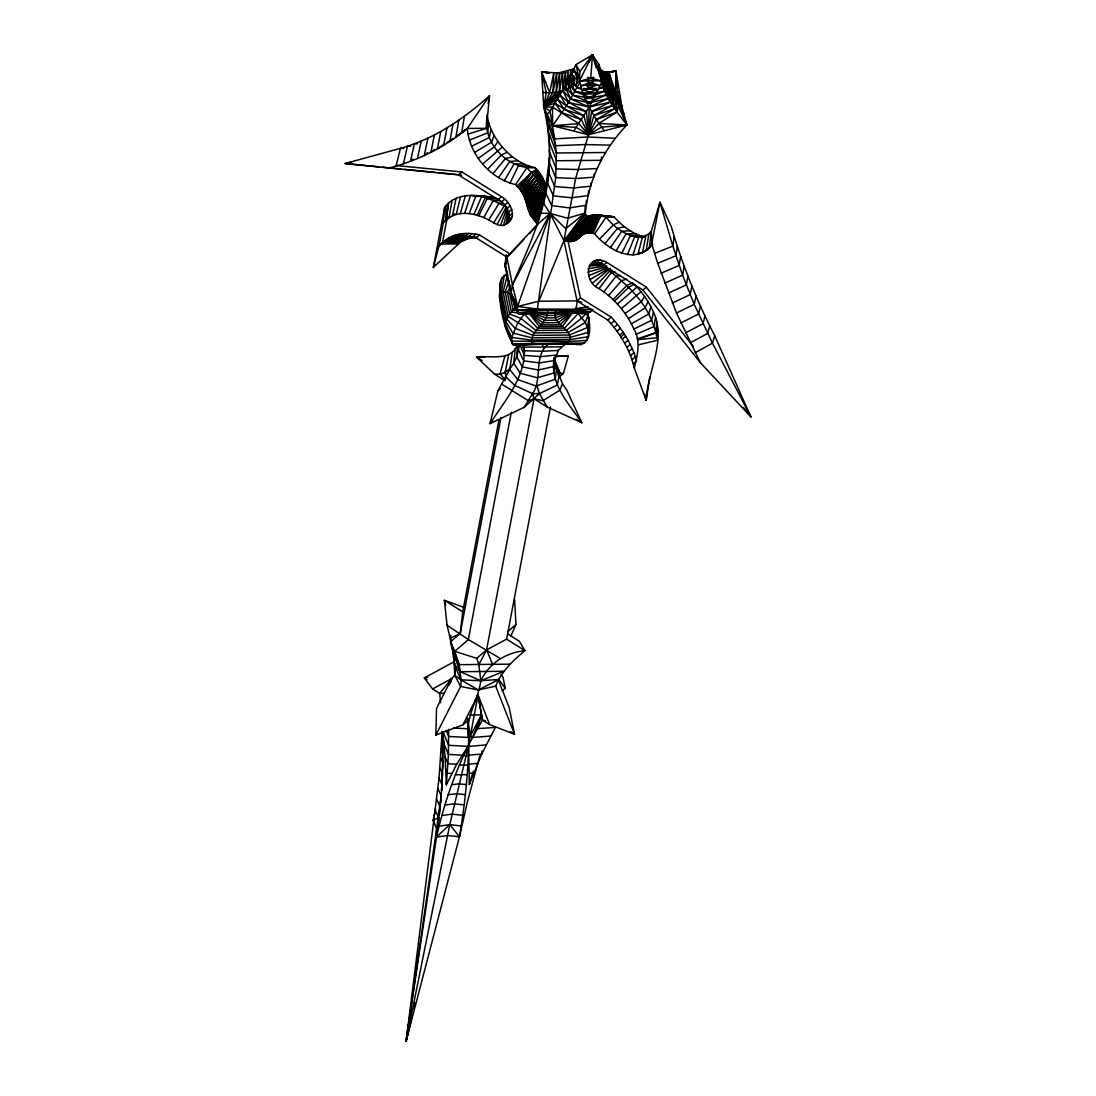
<?xml version="1.0" encoding="UTF-8"?>
<svg xmlns="http://www.w3.org/2000/svg" width="1096" height="1096" viewBox="0 0 1096 1096"><rect width="100%" height="100%" fill="white"/><g stroke="black" fill="none" stroke-linecap="round" stroke-linejoin="round"><path stroke-width="1.5" d="M623.898 113.847L611.102 94.681L604.965 82.036L598.868 64.431L592.498 54.8L575.907 64.664L564.974 86.748L552.562 107.175L552.548 125.752L556.426 152.988L555.713 177.552L537.163 310.839L537.465 312.155L539.328 312.922L573.77 312.374M442.154 731.512L439.044 778.146L406.109 1041.2L459.471 836.755C464.978 803.957 468.663 770.762 468.609 737.471C464.882 717.195 478.363 700.317 480.774 680.767C489.241 663.135 505.599 652.778 524.943 650.627L519.34 641.215L507.475 633.817M442.359 731.758L442.88 762.857L441.578 790.654L442.606 766.803L442.332 731.923M529.341 312.894L524.45 313.141L539.328 312.922L521.586 314.305L519.326 314.182L517.86 312.757L510.832 294.399L512.449 284.837C529.354 245.696 548.575 205.664 549.302 162.112C549.904 143.535 548.151 124.862 543.698 106.805L559.412 91.543L559.686 72.624L573.277 69.034L573.455 72.363M411.959 1016.266L406.109 1041.2L436.509 836.988L436.633 828.631L441.14 795.723L437.838 788.408M454.977 663.724L454.758 675.259L460.621 686.466L478.322 689.973L495.693 686.11C501.489 671.478 513.079 660.477 524.943 650.627L506.612 639.187L486.583 649.901L476.787 658.354L454.717 651.325L450.442 641.914L460.238 633.461L501.036 417.508M619.391 91.612C604.513 95.462 597.813 75.597 598.868 64.431L596.347 66.5M468.156 720.291L462.855 724.867L435.907 735.019L436.509 708.413L451.716 678.561L454.758 675.259L455.306 664.162M549.63 157.399L543.602 203.308L550.137 213.419L563.906 240.695L570.084 241.654L574.167 240.969L585.127 217.515C586.908 183.114 602.869 149.631 626.912 125.013L621.775 106.024L615.5 92.05L615.966 71.007L605.554 72.747M479.774 755.884L467.321 802.149L459.471 836.755L447.716 835.549L436.509 836.988C444.976 799.203 458.21 762.337 477.445 728.662L495.406 727.415L481.719 754.021L469.335 784.531L468.554 745.307L478.062 695.001L489.638 724.593L514.531 734.238L509.229 707.687L498.255 679.657M542.835 92.379C555.823 93.955 569.495 90.132 579.291 81.337L579.99 71.459L575.907 64.664C579.483 78.981 581.524 93.927 589.155 107.066L588.484 134.767L575.633 178.566L563.906 240.695L538.794 301.277L517.572 306.483L517.257 310.127L517.86 312.757L590.415 312.031L592.881 309.373M486.665 119.93C484.391 145.535 509.722 169.921 535.191 167.647L542.493 177.168L546.164 187.498L539.944 184.018L535.286 176.908L526.847 167.702L515.613 184.553C490.076 178.675 469.266 154.55 467.321 128.41L489.446 95.804L486.432 128.355L467.841 134.164M604.239 73.021L615.966 71.007L621.775 106.024L621.103 110.244L626.912 125.013L588.484 134.767L552.548 125.752L543.698 106.805L556.206 92.146L556.782 72.774L562.906 72.966M601.348 82.186L601.608 73.309C600.375 93.818 615.568 109.751 626.912 125.013L601.526 127.15L588.484 134.767L576.304 127.41L552.548 125.752L549.959 110.956L552.562 107.175L578.907 123.629L588.484 134.767L598.841 123.423L616.938 112.121L618.432 106.518L621.775 106.024L617.39 91.941L615.966 71.007L606.006 72.802M506.544 274.521C501.625 275.918 499.831 281.576 500.269 286.22C498.365 306.318 503.955 327.718 513.476 345.185L566.139 343.528L581.14 344.514C592.936 339.952 589.621 323.252 587.881 313.196M505.982 255.464L505.27 266.986L511.133 295.701L519.326 314.182L538.205 312.853L571.989 312.524L587.004 313.511L590.415 312.031L574.921 310.469L517.257 310.127L510.832 294.399L517.86 312.757L537.163 310.839M488.172 103.654L489.446 95.804C463.608 118.916 434.167 139.055 400.396 148.33L345.007 163.551L458.525 174.908L498.05 199.582C511.955 205.089 513.887 234.366 493.652 222.831C479.212 213.364 456.059 207.555 443.373 222.817L438.989 246.066L433.317 267.465L460.21 242.339L467.28 238.901L475.554 237.448M508.229 211.665L506.16 224.132C518.148 217.72 510.64 201.815 501.447 196.636L461.937 171.976L395.533 165.482M614.541 301.085L628.789 287.303L634.132 284.179C642.229 292.207 648.846 301.729 653.49 312.155C666.834 340.431 647.421 371.544 646.188 400.369L634.296 367.996C637.447 355.022 641.023 341.377 633.899 329.06C631.474 323.608 628.501 318.429 625.104 313.524C618.062 303.688 609.253 295.084 599.019 288.604C581.935 281.562 586.538 251.148 606.814 262.424L646.325 287.097L693.275 346.487M552.562 107.175L543.698 106.805L552.946 92.53L553.836 72.733L541.602 71.761L543.698 106.805L549.959 110.956L547.342 114.614M585.182 206.281L584.839 213.076L586.086 217.433M600.005 73.322L603.978 84.981L599.046 68.774L604.101 71.87L608.732 90.16L608.198 98.53L589.155 107.066L573.688 131.054M500.434 281.809L499.42 297.989L501.036 302.88M509.325 214.761L509.024 219.419L512.421 216.487M549.603 157.536L549.302 162.112L555.713 177.552L575.633 178.566L593.785 177.168L594.073 174.072M549.452 160.4L548.644 172.469L554.74 186.553L573.482 187.978L590.758 186.197L591.032 183.046M554.37 357.556C549 383.107 568.714 403.451 581.812 422.727L547.192 407.013L534.026 398.793L532.546 393.67C542.821 379.093 533.177 354.762 548.822 343.802L564.92 344.363L567.44 343.528M446.373 784.763L448.428 754.349L443.99 743.937L442.606 732.224L445.14 757.035L446.373 784.763L456.703 764.255L468.554 745.307L449.771 824.644L436.509 836.988L440.044 806.725L436.455 798.861M439.537 814.068L441.14 795.723M442.222 778.777L442.565 773.79L440.044 768.091M549.644 148.618L549.425 151.741L556.316 168.948L577.866 169.51L597.252 168.537M548.301 170.647L547.466 182.813L553.412 195.91L571.413 197.76L588.196 195.568L588.579 190.622M442.757 754.747L442.948 751.938L441.51 748.595M438.14 825.589L438.701 817.726L434.879 809.492M442.606 766.803L442.88 762.857L440.866 758.24M518.764 344.966C518.23 358.269 510.585 376.051 494.515 374.12L476.541 357.008C489.789 355.104 510.914 361.858 517.065 345.24M554.603 357.351L553.754 366.598L538.314 369.996L522.285 366.913L516.6 356.433L517.668 344.076M442.647 742.609L441.948 739.17M506.832 258.451L506.133 255.217L505.27 266.986L506.886 271.877M546.671 180.648L545.767 193.156L551.726 205.596L569.427 207.925L586.1 205.253L586.442 200.568M549.507 134.863L549.028 141.357L556.562 160.742L601.156 160.304L601.526 157.057M440.674 802.423L441.976 784.75L439.044 778.146M590.744 78.172L592.498 54.8L588.895 57.759M591.319 309.305L537.328 309.031L517.257 310.127L510.983 292.577L505.352 264.794L506.133 255.217M554.576 357.693L554.055 372.928L537.328 377.778L520.258 373.27L513.695 363.023L515.284 348.72M469.225 213.624L475.979 195.718L493.543 197.54C477.226 194.937 455.977 191.978 444.675 207.35L443.373 222.817L449.894 216.679L445.99 219.995L445.921 206.007M473.472 771.146L469.43 782.695M548.507 125.862L548.082 130.945L556.426 152.988L605.499 152.508M555.782 311.36C549.425 324.416 580.633 332.061 566.139 343.528L532.341 343.856L513.476 345.185L505.27 326.704C504.229 318.374 511.613 312.004 516.586 306.346M547.616 311.442C547.219 324.32 530.3 329.951 531.615 343.144L534.889 343.336M453.182 647.983L454.758 675.259L460.813 679.821L478.322 689.973L498.872 679.452L480.774 680.767L460.813 679.821L454.319 664.245L452.511 648.216L447.058 625.227L444.387 600.334L463.471 607.184M656.901 321.84L655.942 332.787L657.545 340.24L638.68 344.747M487.172 114.381L486.432 128.355L467.321 128.41C444.634 147.481 417.37 160.769 388.724 168.085M481.993 751.034L481.719 754.021L469.266 755.144M501.79 278.151L499.502 295.797L505.133 323.58L511.709 337.486L511.996 343.76L584.552 343.034M509.133 211.076L507.996 222.146L511.407 219.214M587.36 337.212L587.031 340.377L569.071 341.473L511.394 341.13L504.968 325.402M588.004 330.882L588.484 326.142M518.956 344.747L518.422 349.747L523.724 360.858C519.367 384.819 502.776 403.766 490.049 423.645L524.231 407.246L539.41 393.601L557.234 385.093L559.001 376.695L554.179 362.242M572.317 78.131L571.372 86.954L570.701 70.13L568.523 88.42L568.057 71.035L565.563 89.667L565.331 71.761L562.81 90.612L568.646 102.476L586.483 111.641L588.484 134.767L596.279 119.587L614.596 108.874L615.87 102.682L621.775 106.024L613.692 91.927L607.184 72.268L604.101 71.87L610.362 91.023L621.775 106.024L613.418 98.736L612.349 105.517L593.84 115.628L588.484 134.767L581.469 119.738L555.124 103.284L543.698 106.805L546.26 92.653L541.602 71.761L549.726 72.939M572.961 72.062L573.277 69.034M435.907 735.019L460.621 686.466C463.649 668.313 448.935 653.339 450.799 635.173M436.509 836.988L438.701 817.726L433.125 820.315L436.633 828.631L406.109 1041.2L409.863 1024.568M499.023 419.604L462.718 611.774L460.238 633.461L450.47 638.173M610.362 91.023L605.595 72.172L611.979 91.585L621.775 106.024L611.102 94.681L610.225 102.065L591.525 111.587L588.484 134.767L584.004 115.738L566.44 105.969L557.659 99.284L543.698 106.805L549.63 92.708L553.836 72.733L556.782 72.774L552.946 92.53M446.483 219.611L448.47 203.253L445.99 219.995M487.432 117.258L488.83 123.273L487.515 132.931L469.252 140.178M644.338 236.846C632.406 233.9 622.268 226.023 614.226 216.981L594.238 214.98L586.716 216.638L574.167 240.969C580.154 236.736 586.278 229.9 594.635 233.886C606.814 248.518 632.954 264.451 649.353 247.477L651.312 231.283L659.929 202.239L671.3 226.625L674.204 236.489L672.834 246.093L682.603 275.165L694.206 304.346L712.441 343.144L750.993 417.001L700.303 362.612L642.927 290.029L603.417 265.355L596.539 262.807L590.908 264.054L602.608 264.218M499.94 300.4L500.406 297.29M512.216 352.337L509.832 369.612L517.737 379.586L536.177 386.066L555.261 379.202L556.467 369.147L554.891 362.612M509.024 281.329L505.16 291.824L509.654 314.059L520.819 318.347L535.999 330.499L566.618 330.197L582.127 317.744L586.209 313.292L588.881 318.128L587.497 327.471L588.388 336.719L569.742 339.65L531.464 340.034L511.709 337.486L517.627 323.169L524.272 314.059L537.725 328.362L564.645 328.101L578.154 313.524L585.305 322.498L587.497 327.471L569.304 335.034L533.081 335.403L514.942 328.184L506.736 318.95L501.406 292.646L504.27 275.507L507.612 275.548M674.204 236.489L677.328 246.395L675.89 255.765L657.737 263.3L676.492 313.031L700.303 362.612M649.777 377.367L646.188 400.369L644.53 393.752M654.613 253.395L651.709 243.531L651.312 231.283L648.914 233.695L646.202 250.655L652.75 244.545L649.353 247.477L651.709 243.531L659.929 202.239L672.834 246.093L654.613 253.395L657.737 263.3M464.444 115.998L461.69 132.945L465.088 130.013L456.881 135.986M559.412 91.543L562.536 72.295L565.837 72.528M655.559 317.443L654.052 326.567L655.942 332.787L637.571 339.596L657.025 337.801L657.162 322.69L655.942 332.787L637.31 338.746M677.328 246.395L680.657 256.313L679.136 265.465L661.066 273.219M458.772 120.218L455.881 137.274L459.279 134.342M408.479 1027.788L406.109 1041.2L449.771 824.644L461.224 825.946M452.922 124.232L449.894 141.384L453.292 138.439L447.141 142.329M449.031 217.638L452.073 200.472M556.206 92.146L559.686 72.624M680.657 256.313L684.205 266.26L682.603 275.165L664.614 283.165M443.743 145.261L446.908 128.027M444.675 207.35L433.317 267.465L435.194 264.629M446.784 219.885L442.387 243.134C451.758 233.201 466.828 231.763 479.486 234.914L510.215 254.108L523.874 239.531M505.352 264.794L506.818 257.039L537.561 224.242L550.137 213.419L567.55 218.255L584.839 213.076L587.182 217.419M511.284 412.315L468.348 639.557L454.717 651.325L459.087 664.669L460.32 671.711L480.774 680.767L504.064 671.273L460.32 671.711L454.319 664.245M480.774 680.767L478.856 664.656L486.583 649.901L534.026 398.793L542.89 400.684L559.782 390.286L562.481 383.778L556.247 367.968M506.612 639.187L550.507 406.917M567.673 312.072C574.825 315.278 577.236 306.222 577.058 300.893L563.906 240.695L584.839 213.076L586.648 217.446M657.011 334.486L657.956 329.512M440.729 131.602L437.414 148.919L444.606 143.795M684.205 266.26L687.959 276.206L686.274 284.892L668.368 293.112M434.386 134.945L430.92 152.358L434.317 149.426M547.192 407.013L539.41 393.601L532.546 393.67L514.901 385.518L506.201 377.23L505.188 372.243L508.667 354.775M427.892 138.082L424.275 155.564L427.673 152.618M648.914 233.695L645.982 235.476L642.352 252.984L649.613 247.723M456.114 198.266L452.456 215.775L454.717 213.816M687.959 276.206L691.919 286.166L690.138 294.619L672.328 303.071M433.125 820.315L435.564 808.903M417.453 158.536L421.234 140.987M410.616 1021.253L411.754 1016.266M488.83 123.273L491.09 129.41L489.213 137.603L471.499 146.316M691.919 286.166L696.083 296.126L694.206 304.346L676.492 313.031M403.383 163.784L407.493 146.111L410.589 146.261M653.49 312.155L651.599 320.306L654.052 326.567L635.981 334.349M413.904 1007.95L415.069 1002.963M510.311 368.42L497.885 390.806L490.049 423.645L492.584 421.453M396.122 166.044L400.396 148.33L403.794 148.508M456.224 214.432L460.58 196.677M696.083 296.126L700.454 306.072L698.481 314.073L680.863 322.978M503.612 225.242L507.763 208.966M507.681 274.027L503.105 291.92L508.078 316.456L534.423 332.896L568.208 332.568L585.305 322.498L587.799 315.662L587.127 312.387M536.15 222.803L545.041 188.224L530.259 214.72L537.561 224.242L545.041 188.224L531.259 216.419L543.301 191.403L539.944 184.018L526.258 202.719L530.259 214.72M645.982 235.476L642.585 236.558L637.899 254.409L640.16 252.45M700.454 306.072L705.016 316.018L702.933 323.772L685.438 332.924M504.9 356.022L500.05 373.928L505.503 379.942M564.92 344.363L558.316 350.419L554.384 360.543L539.506 362.913L523.724 360.858L524.505 350.747L522.655 344.144M558.508 377.668L563.399 373.435L568.317 356.09L555.864 355.652M460.306 213.624L465.416 195.718M705.016 316.018L709.783 325.937L707.591 333.472L690.192 342.843M469.335 784.531L470.033 782.174M534.807 221.296L545.041 188.224L540.972 213.227L550.137 213.419L565.783 228.708L584.839 213.076L571.509 241.558L585.127 217.515L586.716 216.638L576.496 239.86L584.415 232.516L581.017 235.448L592.21 215.104L582.045 234.708L594.238 214.98L584.374 233.612L596.347 215.035L606.609 216.118L596.347 215.035L585.661 233.243M709.783 325.937L714.743 335.842L712.441 343.144L695.152 352.748M450.264 683L451.716 678.561L432.564 688.959L424.33 677.917L453.977 661.806M632.926 254.902L638.804 236.928L642.585 236.558M650.969 306.894L648.613 314.073L631.378 323.8M464.649 213.364L470.568 195.403L488.802 196.732M533.533 219.721L545.041 188.224L532.355 218.09M500.53 225.379L507.174 207.391L493.2 200.472L481.596 196.677L473.965 214.446M491.09 129.41L494.118 135.52L491.529 142.247L474.541 152.426M449.237 684.877L451.716 678.561L439.702 693.426L440.537 702.7M467.595 718.291L470.307 736.005L472.609 737.43L481.459 714.935L478.062 695.001L474.924 700.741M627.556 254.436L634.735 236.585L644.037 237.298M593.032 233.448L600.759 215.72L609.513 216.063L598.526 215.282L587.018 233.023L596.347 215.035L602.43 216.364M510.873 636.118L515.956 624.542L514.613 599.635M576.496 239.86L588.442 215.939L578.441 238.257L590.278 215.433L580.085 236.311L592.21 215.104M589.032 62.431L592.498 54.8L594.128 58.965M599.43 72.884L602.252 81.104L589.155 107.066L596.279 119.587L604.307 130.753M477.185 215.337L485.268 197.691L496.776 198.431M648.024 301.688L645.119 307.908L628.433 318.594M588.442 215.939L577.524 239.12L581.853 235.325M586.716 216.638L575.373 240.476L580.921 236.188M509.983 183.155L518.504 165.619L529.574 166.25L535.191 167.647M621.939 253.053L630.447 235.517L641.53 236.147M478.829 215.789L487.35 198.266L496.831 198.787M593.69 80.309L579.291 81.337L592.498 54.8L598.731 71.281M590.278 215.433L579.263 237.284L584.305 232.763M462.855 724.867L478.062 695.001L482.514 720.14L477.445 728.662L481.459 714.935L469.965 715.044M497.132 224.557L506.064 207.13M510.394 286.563L507.421 292.372L511.38 311.922L519.436 313.264M572.879 241.326L585.127 217.515M579.044 83.913L566.44 105.969L552.548 125.752L578.907 123.629M570.084 241.654L584.839 213.076L565.495 241.134M510.983 292.577L517.572 306.483L512.449 284.837L550.137 213.419L517.572 306.483L537.328 309.031M591.47 233.147L600.759 215.72L611.047 216.241M544.671 191.101L542.342 188.937L529.368 212.994L543.301 191.403M483.761 217.638L493.2 200.472L499.968 200.65M532.546 393.67L524.231 407.246M568.605 241.613L584.839 213.076L567.07 241.435M588.442 232.927L598.526 215.282L608.033 216.022M583.154 234.092L594.238 214.98M504.242 180.854L514.12 163.866L523.82 163.948L529.574 166.25M616.185 250.751L626.076 233.763L635.776 233.845M528.573 211.254L542.342 188.937L544.548 191.321M488.72 219.995L499.077 203.267L502.16 203.212M493.652 222.831L504.105 206.144M517.86 310.483L513.12 310.195L509.736 293.523L511.517 290.769M527.34 207.788L541.219 186.471L545.164 188.498M525.82 201.006L538.533 181.594L544.849 182.361L536.971 179.223L523.806 195.8L526.258 202.719L538.533 181.594L545.411 184.101M526.587 204.39L539.944 184.018L545.849 185.813L538.533 181.594L525.272 199.267L536.971 179.223L543.383 178.895L535.286 176.908L521.902 192.375L523.806 195.8L535.286 176.908L541.493 175.47L533.492 174.675L519.627 189.074L521.902 192.375L533.492 174.675L539.218 172.168L531.574 172.524L517.024 185.991L515.613 184.553M494.118 135.52L497.885 141.466L494.392 146.768L478.294 158.358M644.681 296.619L641.16 301.907L625.104 313.524M524.587 197.527L536.971 179.223L544.178 180.621M594.635 233.886L606.115 217.186L614.226 216.981M498.502 177.703L509.763 161.468L518.079 160.797L523.82 163.948M610.445 247.6L621.706 231.366L630.036 230.694M542.342 188.937L527.902 209.528L541.219 186.471L545.781 190.005M522.902 194.074L535.286 176.908L542.493 177.168M573.277 311.894L562.426 326.416L539.465 326.649L528.341 312.346M579.99 71.459L592.498 54.8L602.252 81.104L587.374 80.364M599.019 288.604L611.075 272.931L615.596 272.192M603.855 291.879L616.007 276.274L620.473 275.493M558.439 375.777L560.357 373.325L563.399 373.435M520.819 190.704L533.492 174.675L540.397 173.798M492.899 173.771L505.503 158.482L512.49 156.865L518.079 160.797M604.855 243.668L617.459 228.379L624.446 226.762M608.568 295.564L621.583 280.631L626.844 279.055M537.944 170.592L531.574 172.524L519.627 189.074L518.367 187.498L531.574 172.524L536.602 169.085M610.267 268.26L592.731 282.946M595.69 286.083L609.198 271.52L612.239 270.342M594.306 261.122L589.059 266.027L603.759 265.136M529.574 233.462L537.547 224.954M640.982 291.742L621.405 308.634M487.583 169.168L501.461 154.988L507.174 152.262L512.49 156.865M599.539 239.065L613.418 224.886L619.13 222.159M613.089 299.605L626.953 285.426L632.68 282.7M573.085 311.757L560.207 324.731L541.205 324.923L529.642 313.36M468.458 233.434L465.047 236.366L473.472 237.024C461.457 235.188 447.689 236.695 438.989 246.066L446.963 239.216M617.39 303.989L636.968 287.084M497.885 141.466L502.269 147.083L482.678 163.989M412.767 159.317L410.493 161.276L414.439 143.658L417.562 143.809M461.937 171.976L458.525 174.908L461.594 175.127M441.167 243.997L458.169 243.915L443.565 242.148L460.21 242.339L446.154 240.558L449.552 237.626M446.154 240.558L462.416 240.983L448.922 239.202L452.319 236.27M448.922 239.202L464.773 239.832L451.853 238.12L455.251 235.174M498.05 199.582L501.447 196.636M451.853 238.12L467.28 238.901L454.95 237.284L458.347 234.352M454.95 237.284L469.924 238.188L458.183 236.709L461.594 233.777M463.498 233.599L460.101 236.544L472.677 237.709L458.183 236.709M464.964 233.475L461.567 236.407L476.979 237.448M501.379 202.102L504.776 199.171M504.338 205.24L507.736 202.308M472.047 233.667L468.65 236.599L476.089 237.859L506.818 257.039L512.449 284.837M472.335 237.092L475.733 234.16M506.708 208.788L510.12 205.856M476.089 237.859L479.486 234.914M508.352 212.514L511.75 209.569M509.133 216.131L512.544 213.199M506.818 257.039L510.215 254.108M575.304 239.997L578.77 237.544M596.854 260.012L593.457 262.944L600.129 263.382M599.937 259.875L596.539 262.807L599.772 263.081M603.334 260.697L599.923 263.629L602.978 263.78M603.417 265.355L606.814 262.424M568.029 241.106L580.469 297.961L577.058 300.893L538.794 301.277M497.885 390.806L500.338 388.683M581.757 302.208L577.058 300.893L607.801 320.087L611.198 317.155C622.418 329.293 631.474 343.706 636.242 359.611M642.927 290.029L646.325 287.097M634.296 367.996C630.501 351.542 621.925 336.472 611.02 323.676L614.418 320.744M614.089 327.403L617.486 324.471M617.007 331.239L620.405 328.307M619.747 335.171L623.145 332.225M620.857 336.897L624.254 333.965M622.309 339.171L625.706 336.239M624.665 343.24L628.063 340.308M626.83 347.35L630.227 344.418M628.775 351.501L632.173 348.555M630.501 355.652L633.899 352.72M631.995 359.789L635.406 356.858M633.269 363.913L636.666 360.981M507.393 631.94L515.956 624.542M502.105 690.987L505.283 688.233L502.968 677.136L501.05 674.602M446.154 730.292L448.744 736.471L468.609 737.471L470.307 736.005L481.459 714.935L482.514 720.14L489.638 724.593M565.824 72.761L562.536 72.295L562.81 90.612L543.698 106.805L560.152 95.188L568.646 102.476L589.155 107.066L610.225 102.065L608.732 90.16L602.704 71.391L607.472 89.256L601.389 70.706L606.184 88.036L599.046 68.774M572.92 311.579L558.234 322.635L542.917 322.786L529.93 313.004M590.347 279.384L607.444 269.315L606.65 266.917L587.922 272.055M571.317 312.182L556.645 320.265L544.507 320.388L530.19 312.593M633.899 329.06L651.599 320.306C642.968 298.742 625.158 283.097 607.444 269.315M507.01 222.296L509.558 221.2M588.716 275.671L606.91 268.109M571.139 311.771L555.549 317.799L545.849 317.895L531.957 312.757M595.608 90.16L583.634 94.599L604.499 91.228L604.965 82.036L606.294 94.914L587.292 103.23L608.198 98.53L606.869 86.324L606.294 94.914L585.387 98.941L604.499 91.228L603.211 77.706L602.841 87.488L598.498 89.091M534.026 398.793L528.505 400.821L502.16 384.381M596.279 119.587L616.938 112.121L615.87 102.682M594.909 85.858L582.017 90.215L596.43 88.324M593.84 115.628L614.596 108.874L613.418 98.736M593.58 81.803L580.579 85.789L595.018 84.337M591.525 111.587L612.349 105.517L611.102 94.681M579.291 81.337L593.895 77.309M569.454 311.771L555.028 315.374L546.849 315.456L535.465 312.881M427.604 677.232L424.33 677.917L427.152 679.684M351.679 162.249L345.007 163.551L379.052 166.88M606.143 72.788L615.966 71.007M588.045 268.767L606.691 265.835M575.606 308.647L588.031 306.702M603.882 72.939L608.842 72.185L615.5 92.05M439.058 826.165L449.771 824.644L459.471 836.755M564.687 311.881L555.11 313.182L539.068 312.333M441.852 815.52L451.963 814.164L462.8 815.314M599.635 87.913L602.841 87.488L601.307 83.693M444.894 805.053L454.196 803.875L464.183 804.861M448.168 794.764L456.443 793.778L465.375 794.6M537.465 312.155L519.326 314.182L511.859 296.413L510.873 291.509M451.675 784.681L458.745 783.887L466.389 784.531M555.932 355.063L540.849 356.638L524.477 355.378L519.792 344.624M455.402 774.803L467.211 774.68M469.65 773.31L473.678 772.885M459.375 765.118L467.841 765.035M469.595 764.131L477.596 763.35M463.567 755.665L468.293 755.624M521.586 314.305L538.205 312.853M467.978 746.431L486.062 744.924M472.609 737.43L490.638 736.046M484.24 196.458L473.458 196.28M574.921 310.469L591.251 309.483M558.316 350.419L542.328 351.282L524.505 350.747L521.929 344.432M523.477 343.897L529.998 343.582M564.084 343.623L581.14 344.514M555.151 356.474L568.317 356.09M450.442 641.914L459.087 664.669L509.996 664.149M444.003 693.371L439.702 693.426L432.564 688.959M561.385 346.802L523.861 347.172L522.6 344.788L541.945 343.87L543.698 347.61M573.304 312.607L569.947 312.62L587.004 313.511L573.688 311.785M485.076 357.063L476.541 357.008L482.13 360.488M610.239 145.152L585.086 144.549L555.932 145.7L546.575 120.505M453.58 728.1L468.472 728.758L467.403 718.113M615.39 138.288L587.662 136.973L555.083 138.891L544.52 110.025M598.841 123.423L626.912 125.013L618.432 106.518M468.54 746.431L448.675 745.294L443.072 732.032M506.01 327.416L507.119 327.485M462.046 755.226L448.428 754.349L448.634 729.306M612.623 216.542L598.526 215.282L589.936 232.969L600.759 215.72L606.115 217.186C615.199 228.475 628.268 237.955 643.379 237.284M456.703 764.255L447.99 763.638L445.14 757.035M451.758 773.488L447.374 773.146L445.935 769.858M585.47 84.419L600.211 85.598L587.264 81.871M447.182 782.914L446.36 782.407M382.449 167.209L401.177 169.044M404.575 169.373L435.208 172.36M438.606 172.702L457.333 174.524M571.989 312.524L582.88 313.703L579.853 312.963M580.305 88.105L577.071 87.749L575.044 85.118M583.552 88.461L598.101 90.05L586.949 86.461M549.63 92.708L541.602 71.761L548.069 72.816M541.602 71.761L548.014 72.898M599.101 215.844L602.334 216.419M482.514 720.14L485.528 720.853M572.482 343.596L577.03 344.706M587.566 77.364L602.252 81.104M586.483 111.641L566.44 105.969L560.152 95.188M584.004 115.738L564.193 109.367L557.659 99.284M581.469 119.738L561.933 112.669L555.124 103.284M589.155 107.066L570.824 98.9L562.81 90.612M509.736 293.523C506.927 291.7 502.352 290.714 500.173 293.975L505.722 321.388L512.914 333.074L532.067 337.828L569.824 337.458L588.552 332.321L588.881 318.128M499.749 658.121L468.348 639.557L447.058 625.227M580.469 297.961L611.198 317.155M576.236 419.247L581.812 422.727L566.783 390.108L562.481 383.778M494.515 374.12L505.05 380.709M462.718 611.774L444.387 600.334L445.661 605.156M510.311 731.594L514.531 734.238L495.693 686.11M545.178 188.142L539.944 184.018L526.902 206.075L541.219 186.471L545.397 190.567M511.133 295.701L511.859 296.413M502.269 147.083L507.174 152.262M607.801 320.087L611.02 323.676M517.024 185.991L518.367 187.498M608.732 90.16L621.775 106.024M743.622 407.685L750.993 417.001L714.743 335.842M571.989 81.172L569.564 78.035L575.044 91.53L593.648 98.859L572.961 95.242L564.974 86.748L570.824 98.9L591.319 103.188L572.961 95.242L567.303 82.419L575.044 91.53L595.909 94.489L577.071 87.749L575.975 84.844M498.598 679.369L505.283 688.233M597.115 66.103L598.032 67.527M554.014 358.502L560.357 373.325L557.987 371.708L553.96 362.57M486.583 649.901L492.693 664.519M573.797 79.035L571.756 73.61L574.811 77.926L574.126 85.283L573.633 75.706M539.41 393.601L536.656 384.874M476.787 658.354L478.856 664.656M592.498 54.8L596.279 67.842M611.979 91.585L607.184 72.268L603.869 72.72L608.842 72.185L613.692 91.927M505.188 372.243L506.612 378.01M588.004 316.21L589.333 322.745M512.996 299.276L514.86 308.483M508.544 280.055L510.202 288.234M598.868 64.431L599.622 75.679M467.417 719.88L468.609 737.471M454.141 654.531L454.292 662.628M600.156 68.884L600.033 74.473L603.047 83.145L600.704 75.83L600.156 68.884M577.482 74.692L576.756 83.406L576.304 76.076L573.866 69.144L577.482 74.692"/></g></svg>
